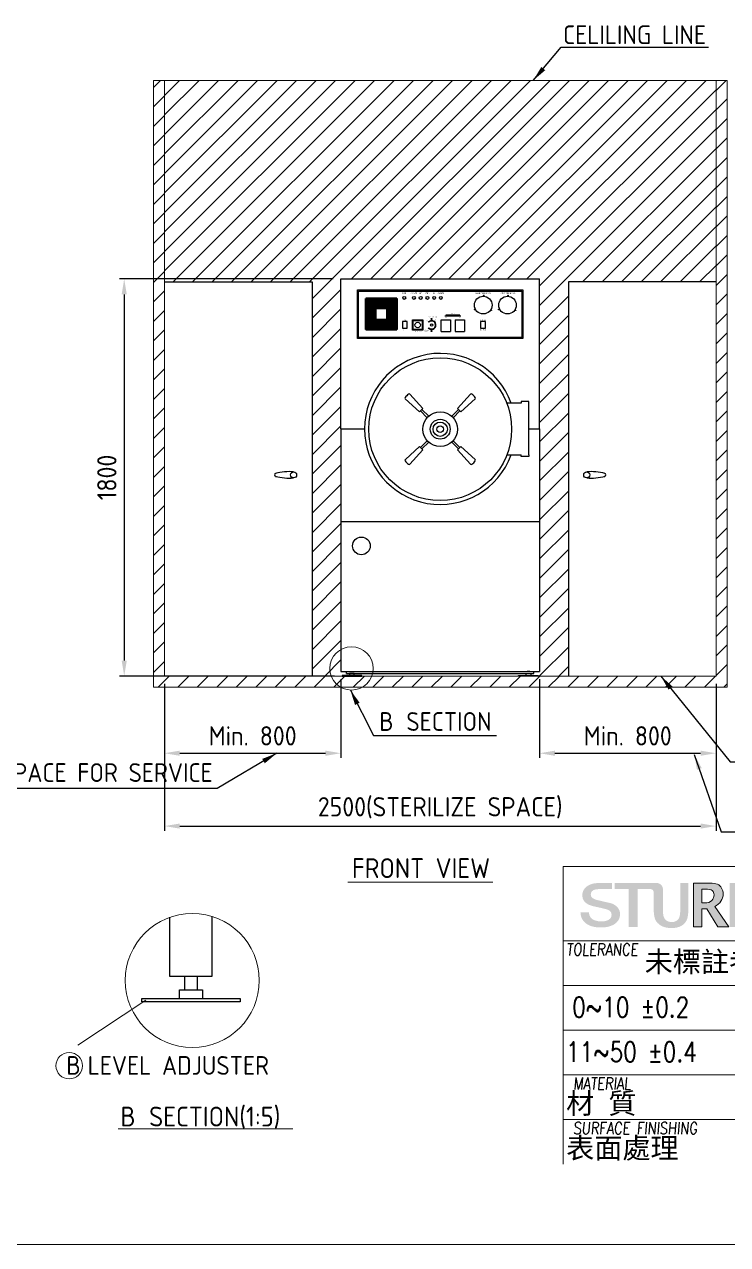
# Model space of a CAD drawing. Header units: millimetres. Extents: x -390415 to -377230, y -7976 to 1294.
# Drawn here: x -385841 to -382654, y -7976 to -2445 of the extents above; entities that cross this region are included whole.
import ezdxf

# ---------------------------------------------------------------- set-up
doc = ezdxf.new("R2010")
doc.units = ezdxf.units.MM
doc.header["$MEASUREMENT"] = 0
doc.linetypes.add('HIDDEN', pattern=[9.525, 6.35, -3.175])
doc.layers.get('0').update_dxf_attribs({"lineweight": 25})
for name, color, linetype, lineweight in [('D', 3, 'Continuous', 13), ('F', 7, 'Continuous', 15), ('H', 2, 'HIDDEN', 15), ('S', 4, 'Continuous', 15)]:
    doc.layers.add(name, color=color, linetype=linetype, lineweight=lineweight)
doc.styles.get("Standard").update_dxf_attribs({"font": 'KAIU.TTF'})
doc.styles.add('STU25', font='isocp2.shx')
doc.styles.add('Text', font='romans.shx', dxfattribs={"width": 0.8, "oblique": 10})
doc.dimstyles.new('STU25', dxfattribs={"dimscale": 35, "dimtxt": 2.5, "dimasz": 2, "dimexe": 0.6, "dimexo": 1, "dimgap": 1, "dimtad": 1, "dimdsep": 46, "dimtxsty": 'STU25', "dimcen": 2, "dimazin": 2, "dimtfac": 1, "dimtmove": 0, "dimatfit": 3, "dimfxl": 0, "dimtolj": 1, "dimtzin": 0, "dimarcsym": 0})
doc.dimstyles.new('STU25$7', dxfattribs={"dimscale": 35, "dimtxt": 2.5, "dimasz": 2, "dimexe": 1.25, "dimexo": 0.625, "dimgap": 1, "dimtad": 0, "dimdec": 4, "dimdsep": 46, "dimtxsty": 'STU25', "dimcen": 2.5, "dimazin": 2, "dimtfac": 1, "dimtdec": 4, "dimtmove": 0, "dimatfit": 3, "dimfxl": 0, "dimtolj": 1, "dimtzin": 0, "dimarcsym": 0})

# ---------------------------------------------------------------- blocks, each defined once
blk = doc.blocks.new('*D2')
at = {"layer": 'D', "color": 0, "lineweight": -2}
for p, q in [((-384406.6, -5413.9), (-384406.6, -5769.9)), ((-385206.6, -5433.9), (-385206.6, -5769.9)), ((-385136.6, -5748.9), (-384476.6, -5748.9))]:
    blk.add_line(p, q, dxfattribs=at)
at = {"layer": 'D', "color": 0}
for points in [[(-385136.6, -5737.2), (-385136.6, -5760.5), (-385206.6, -5748.9)], [(-384476.6, -5760.5), (-384476.6, -5737.2), (-384406.6, -5748.9)]]:
    blk.add_solid(points, dxfattribs=at)
at = {"layer": 'Defpoints', "color": 0}
for p in [(-385206.6, -5398.9), (-384406.6, -5378.9), (-384406.6, -5748.9)]:
    blk.add_point(p, dxfattribs=at)
at = {"layer": 'D', "color": 0, "insert": (-384806.6, -5670.1), "char_height": 87.5, "attachment_point": 5, "style": 'STU25'}
blk.add_mtext('\\A1;Min. 800', dxfattribs=at)
blk = doc.blocks.new('*D3')
at = {"layer": 'D', "color": 0, "lineweight": -2}
for p, q in [((-383506.6, -5413.9), (-383506.6, -5769.9)), ((-382706.6, -5433.9), (-382706.6, -5769.9)), ((-383436.6, -5748.9), (-382776.6, -5748.9))]:
    blk.add_line(p, q, dxfattribs=at)
at = {"layer": 'D', "color": 0}
for points in [[(-383436.6, -5737.2), (-383436.6, -5760.5), (-383506.6, -5748.9)], [(-382776.6, -5760.5), (-382776.6, -5737.2), (-382706.6, -5748.9)]]:
    blk.add_solid(points, dxfattribs=at)
at = {"layer": 'Defpoints', "color": 0}
for p in [(-383506.6, -5378.9), (-382706.6, -5398.9), (-382706.6, -5748.9)]:
    blk.add_point(p, dxfattribs=at)
at = {"layer": 'D', "color": 0, "insert": (-383106.6, -5670.1), "char_height": 87.5, "attachment_point": 5, "style": 'STU25'}
blk.add_mtext('\\A1;Min. 800', dxfattribs=at)
blk = doc.blocks.new('*D4')
at = {"layer": 'D', "color": 0, "lineweight": -2}
for p, q in [((-384441.6, -3598.9), (-385409.7, -3598.9)), ((-385388.7, -3668.9), (-385388.7, -5328.9)), ((-384436.1, -5398.9), (-385409.7, -5398.9))]:
    blk.add_line(p, q, dxfattribs=at)
at = {"layer": 'D', "color": 0}
for points in [[(-385377, -3668.9), (-385400.3, -3668.9), (-385388.7, -3598.9)], [(-385400.3, -5328.9), (-385377, -5328.9), (-385388.7, -5398.9)]]:
    blk.add_solid(points, dxfattribs=at)
at = {"layer": 'Defpoints', "color": 0}
for p in [(-384406.6, -3598.9), (-385388.7, -5398.9), (-384401.1, -5398.9)]:
    blk.add_point(p, dxfattribs=at)
at = {"layer": 'D', "color": 0, "insert": (-385467.4, -4498.9), "char_height": 87.5, "attachment_point": 5, "rotation": 90, "style": 'STU25'}
blk.add_mtext('\\A1;1800', dxfattribs=at)
blk = doc.blocks.new('*D17')
at = {"layer": 'D', "color": 0, "lineweight": -2}
for p, q in [((-385206.6, -5433.9), (-385206.6, -6100.1)), ((-382706.6, -5433.9), (-382706.6, -6100.1)), ((-385136.6, -6079.1), (-382776.6, -6079.1))]:
    blk.add_line(p, q, dxfattribs=at)
at = {"layer": 'D', "color": 0}
for points in [[(-385136.6, -6067.4), (-385136.6, -6090.7), (-385206.6, -6079.1)], [(-382776.6, -6090.7), (-382776.6, -6067.4), (-382706.6, -6079.1)]]:
    blk.add_solid(points, dxfattribs=at)
at = {"layer": 'Defpoints', "color": 0}
for p in [(-385206.6, -5398.9), (-382706.6, -5398.9), (-382706.6, -6079.1)]:
    blk.add_point(p, dxfattribs=at)
at = {"layer": 'D', "color": 0, "insert": (-383956.6, -5995.9), "char_height": 87.5, "attachment_point": 5, "style": 'STU25'}
blk.add_mtext('\\A1;{\\Fisocp2.shx;2500(STERILIZE SPACE)}', dxfattribs=at)
blk = doc.blocks.new('新駿LOGO')
at = {"layer": 'F'}
h = blk.add_hatch(color=256, dxfattribs=at)
edge = h.paths.add_edge_path()
edge.add_spline(control_points=[(-529.05, -442.14), (-529.05, -442.31), (-529.02, -442.45), (-528.95, -442.56), (-528.89, -442.68), (-528.8, -442.78), (-528.69, -442.85), (-528.57, -442.93), (-528.44, -442.98), (-528.29, -443.01), (-528.15, -443.05), (-527.99, -443.07), (-527.81, -443.07), (-527.62, -443.07), (-527.47, -443.05), (-527.33, -443.01), (-527.2, -442.97), (-527.09, -442.92), (-527.01, -442.86), (-526.93, -442.8), (-526.87, -442.73), (-526.83, -442.65), (-526.8, -442.57), (-526.78, -442.49), (-526.78, -442.41), (-526.78, -442.25), (-526.82, -442.13), (-526.91, -442.05), (-526.99, -441.97), (-527.08, -441.91), (-527.18, -441.88), (-527.36, -441.83), (-527.56, -441.77), (-527.79, -441.72), (-528.02, -441.67), (-528.3, -441.61), (-528.64, -441.53), (-528.85, -441.48), (-529.02, -441.41), (-529.16, -441.34), (-529.3, -441.26), (-529.41, -441.17), (-529.5, -441.07), (-529.58, -440.98), (-529.64, -440.87), (-529.67, -440.77), (-529.7, -440.66), (-529.72, -440.55), (-529.72, -440.43), (-529.72, -440.22), (-529.67, -440.03), (-529.57, -439.87), (-529.46, -439.71), (-529.33, -439.58), (-529.16, -439.47), (-528.99, -439.37), (-528.85, -439.31), (-528.64, -439.26), (-528.43, -439.21), (-528.13, -439.2), (-527.91, -439.2), (-527.66, -439.2), (-526.73, -439.2), (-526.73, -439.2), (-526.73, -439.2), (-526.73, -439.81), (-526.73, -439.81), (-526.73, -439.81), (-528.14, -439.8), (-528.28, -439.83), (-528.39, -439.85), (-528.48, -439.86), (-528.56, -439.9), (-528.65, -439.94), (-528.72, -440), (-528.78, -440.07), (-528.84, -440.14), (-528.87, -440.23), (-528.87, -440.34), (-528.87, -440.5), (-528.81, -440.62), (-528.7, -440.7), (-528.6, -440.79), (-528.46, -440.85), (-528.28, -440.9), (-528.27, -440.9), (-528.19, -440.92), (-528.07, -440.95), (-527.94, -440.98), (-527.8, -441.01), (-527.65, -441.05), (-527.49, -441.09), (-527.34, -441.12), (-527.19, -441.16), (-527.04, -441.19), (-526.94, -441.21), (-526.87, -441.23), (-526.71, -441.27), (-526.58, -441.34), (-526.46, -441.41), (-526.34, -441.49), (-526.24, -441.58), (-526.16, -441.67), (-526.08, -441.77), (-526.02, -441.88), (-525.98, -441.99), (-525.94, -442.1), (-525.92, -442.22), (-525.92, -442.33), (-525.92, -442.57), (-525.98, -442.78), (-526.09, -442.95), (-526.2, -443.12), (-526.35, -443.26), (-526.53, -443.37), (-526.71, -443.48), (-526.92, -443.55), (-527.15, -443.61), (-527.39, -443.66), (-527.62, -443.68), (-527.87, -443.68), (-528.14, -443.68), (-528.41, -443.65), (-528.65, -443.59), (-528.9, -443.53), (-529.11, -443.44), (-529.3, -443.31), (-529.48, -443.19), (-529.63, -443.03), (-529.74, -442.83), (-529.84, -442.64), (-529.9, -442.41), (-529.91, -442.14), (-529.91, -442.14), (-529.05, -442.14), (-529.05, -442.14)], knot_values=[0, 0, 0, 0, 1, 1, 1, 2, 2, 2, 3, 3, 3, 4, 4, 4, 5, 5, 5, 6, 6, 6, 7, 7, 7, 8, 8, 8, 9, 9, 9, 10, 10, 10, 11, 11, 11, 12, 12, 12, 13, 13, 13, 14, 14, 14, 15, 15, 15, 16, 16, 16, 17, 17, 17, 18, 18, 18, 19, 19, 19, 20, 20, 20, 21, 21, 21, 22, 22, 22, 23, 23, 23, 24, 24, 24, 25, 25, 25, 26, 26, 26, 27, 27, 27, 28, 28, 28, 29, 29, 29, 30, 30, 30, 31, 31, 31, 32, 32, 32, 33, 33, 33, 34, 34, 34, 35, 35, 35, 36, 36, 36, 37, 37, 37, 38, 38, 38, 39, 39, 39, 40, 40, 40, 41, 41, 41, 42, 42, 42, 43, 43, 43, 44, 44, 44, 45, 45, 45, 45], degree=3, periodic=0)
edge = h.paths.add_edge_path()
edge.add_spline(control_points=[(-522.53, -440.14), (-522.54, -440.04), (-522.57, -439.94), (-522.63, -439.9), (-522.77, -439.79), (-522.9, -439.81), (-522.9, -439.81), (-522.9, -439.81), (-523.02, -439.81), (-523.02, -439.81), (-523.02, -439.81), (-524.14, -439.81), (-524.14, -439.81), (-524.14, -439.81), (-524.14, -443.62), (-524.14, -443.62), (-524.14, -443.62), (-525.06, -443.62), (-525.06, -443.62), (-525.06, -443.62), (-525.06, -439.81), (-525.06, -439.81), (-525.06, -439.81), (-526.47, -439.81), (-526.47, -439.81), (-526.47, -439.81), (-526.47, -439.2), (-526.47, -439.2), (-526.47, -439.2), (-522.39, -439.2), (-522.39, -439.2)], knot_values=[5.578051, 5.578051, 5.578051, 5.578051, 6, 6, 6, 7, 7, 7, 8, 8, 8, 9, 9, 9, 10, 10, 10, 11, 11, 11, 12, 12, 12, 13, 13, 13, 14, 14, 14, 15, 15, 15, 15], degree=3, periodic=0)
edge.add_spline(control_points=[(-522.4, -439.2), (-522.31, -439.2), (-522.22, -439.2), (-522.22, -439.2), (-522.22, -439.2), (-521.96, -439.19), (-521.76, -439.41), (-521.58, -439.61), (-521.61, -439.85), (-521.61, -439.85), (-521.61, -439.85), (-521.61, -441.92), (-521.61, -441.92), (-521.61, -442.41), (-521.52, -442.73), (-521.36, -442.89), (-521.19, -443.05), (-520.97, -443.13), (-520.71, -443.13), (-520.45, -443.13), (-520.24, -443.05), (-520.09, -442.89), (-519.93, -442.74), (-519.86, -442.43), (-519.86, -441.98), (-519.86, -441.98), (-519.86, -439.2), (-519.86, -439.2), (-519.86, -439.2), (-519.05, -439.2), (-519.05, -439.2), (-519.05, -439.2), (-519.05, -441.92), (-519.05, -441.92), (-519.05, -442.43), (-519.12, -442.8), (-519.25, -443.02), (-519.38, -443.24), (-519.56, -443.42), (-519.8, -443.54), (-520.05, -443.67), (-520.35, -443.74), (-520.73, -443.74), (-521.09, -443.74), (-521.41, -443.68), (-521.67, -443.56), (-521.93, -443.44), (-522.14, -443.26), (-522.3, -443.03), (-522.45, -442.8), (-522.53, -442.42), (-522.53, -441.91), (-522.53, -441.91), (-522.53, -440.92), (-522.53, -440.14)], knot_values=[0.44538, 0.44538, 0.44538, 0.44538, 1, 1, 1, 2, 2, 2, 3, 3, 3, 4, 4, 4, 5, 5, 5, 6, 6, 6, 7, 7, 7, 8, 8, 8, 9, 9, 9, 10, 10, 10, 11, 11, 11, 12, 12, 12, 13, 13, 13, 14, 14, 14, 15, 15, 15, 16, 16, 16, 17, 17, 17, 17.603917, 17.603917, 17.603917, 17.603917], degree=3, periodic=0)
h = blk.add_hatch(color=256, dxfattribs=at)
edge = h.paths.add_edge_path()
edge.add_spline(control_points=[(-526.47, -439.2), (-526.47, -439.2), (-526.47, -439.81), (-526.47, -439.81)], knot_values=[-14, -14, -14, -14, -13, -13, -13, -13], degree=3, periodic=0)
edge.add_spline(control_points=[(-526.47, -439.81), (-526.47, -439.81), (-525.06, -439.81), (-525.06, -439.81)], knot_values=[-13, -13, -13, -13, -12, -12, -12, -12], degree=3, periodic=0)
edge.add_spline(control_points=[(-525.06, -439.81), (-525.06, -439.81), (-525.06, -443.62), (-525.06, -443.62)], knot_values=[-12, -12, -12, -12, -11, -11, -11, -11], degree=3, periodic=0)
edge.add_spline(control_points=[(-525.06, -443.62), (-525.06, -443.62), (-524.14, -443.62), (-524.14, -443.62)], knot_values=[-11, -11, -11, -11, -10, -10, -10, -10], degree=3, periodic=0)
edge.add_spline(control_points=[(-524.14, -443.62), (-524.14, -443.62), (-524.14, -439.81), (-524.14, -439.81)], knot_values=[-10, -10, -10, -10, -9, -9, -9, -9], degree=3, periodic=0)
edge.add_spline(control_points=[(-524.14, -439.81), (-524.14, -439.81), (-523.02, -439.81), (-523.02, -439.81)], knot_values=[-9, -9, -9, -9, -8, -8, -8, -8], degree=3, periodic=0)
edge.add_spline(control_points=[(-523.02, -439.81), (-523.02, -439.81), (-522.9, -439.81), (-522.9, -439.81)], knot_values=[-8, -8, -8, -8, -7, -7, -7, -7], degree=3, periodic=0)
edge.add_spline(control_points=[(-522.9, -439.81), (-522.9, -439.81), (-522.77, -439.79), (-522.63, -439.9)], knot_values=[-7, -7, -7, -7, -6, -6, -6, -6], degree=3, periodic=0)
edge.add_spline(control_points=[(-522.63, -439.9), (-522.57, -439.94), (-522.54, -440.04), (-522.53, -440.14)], knot_values=[-6, -6, -6, -6, -5.578051, -5.578051, -5.578051, -5.578051], degree=3, periodic=0)
edge.add_spline(control_points=[(-522.53, -440.14), (-522.53, -440.92), (-522.53, -441.91), (-522.53, -441.91)], knot_values=[-17.603917, -17.603917, -17.603917, -17.603917, -17, -17, -17, -17], degree=3, periodic=0)
edge.add_spline(control_points=[(-522.53, -441.91), (-522.53, -442.42), (-522.45, -442.8), (-522.3, -443.03)], knot_values=[-17, -17, -17, -17, -16, -16, -16, -16], degree=3, periodic=0)
edge.add_spline(control_points=[(-522.3, -443.03), (-522.14, -443.26), (-521.93, -443.44), (-521.67, -443.56)], knot_values=[-16, -16, -16, -16, -15, -15, -15, -15], degree=3, periodic=0)
edge.add_spline(control_points=[(-521.67, -443.56), (-521.41, -443.68), (-521.09, -443.74), (-520.73, -443.74)], knot_values=[-15, -15, -15, -15, -14, -14, -14, -14], degree=3, periodic=0)
edge.add_spline(control_points=[(-520.73, -443.74), (-520.35, -443.74), (-520.05, -443.67), (-519.8, -443.54)], knot_values=[-14, -14, -14, -14, -13, -13, -13, -13], degree=3, periodic=0)
edge.add_spline(control_points=[(-519.8, -443.54), (-519.56, -443.42), (-519.38, -443.24), (-519.25, -443.02)], knot_values=[-13, -13, -13, -13, -12, -12, -12, -12], degree=3, periodic=0)
edge.add_spline(control_points=[(-519.25, -443.02), (-519.12, -442.8), (-519.05, -442.43), (-519.05, -441.92)], knot_values=[-12, -12, -12, -12, -11, -11, -11, -11], degree=3, periodic=0)
edge.add_spline(control_points=[(-519.05, -441.92), (-519.05, -441.92), (-519.05, -439.2), (-519.05, -439.2)], knot_values=[-11, -11, -11, -11, -10, -10, -10, -10], degree=3, periodic=0)
edge.add_spline(control_points=[(-519.05, -439.2), (-519.05, -439.2), (-519.86, -439.2), (-519.86, -439.2)], knot_values=[-10, -10, -10, -10, -9, -9, -9, -9], degree=3, periodic=0)
edge.add_spline(control_points=[(-519.86, -439.2), (-519.86, -439.2), (-519.86, -441.98), (-519.86, -441.98)], knot_values=[-9, -9, -9, -9, -8, -8, -8, -8], degree=3, periodic=0)
edge.add_spline(control_points=[(-519.86, -441.98), (-519.86, -442.43), (-519.93, -442.74), (-520.09, -442.89)], knot_values=[-8, -8, -8, -8, -7, -7, -7, -7], degree=3, periodic=0)
edge.add_spline(control_points=[(-520.09, -442.89), (-520.24, -443.05), (-520.45, -443.13), (-520.71, -443.13)], knot_values=[-7, -7, -7, -7, -6, -6, -6, -6], degree=3, periodic=0)
edge.add_spline(control_points=[(-520.71, -443.13), (-520.97, -443.13), (-521.19, -443.05), (-521.36, -442.89)], knot_values=[-6, -6, -6, -6, -5, -5, -5, -5], degree=3, periodic=0)
edge.add_spline(control_points=[(-521.36, -442.89), (-521.52, -442.73), (-521.61, -442.41), (-521.61, -441.92)], knot_values=[-5, -5, -5, -5, -4, -4, -4, -4], degree=3, periodic=0)
edge.add_spline(control_points=[(-521.61, -441.92), (-521.61, -441.92), (-521.61, -439.85), (-521.61, -439.85)], knot_values=[-4, -4, -4, -4, -3, -3, -3, -3], degree=3, periodic=0)
edge.add_spline(control_points=[(-521.61, -439.85), (-521.61, -439.85), (-521.61, -439.85), (-521.61, -439.85)], knot_values=[-3, -3, -3, -3, -2.999949, -2.999949, -2.999949, -2.999949], degree=3, periodic=0)
edge.add_spline(control_points=[(-521.61, -439.85), (-521.61, -439.85), (-521.58, -439.61), (-521.76, -439.41)], knot_values=[-2.999949, -2.999949, -2.999949, -2.999949, -2, -2, -2, -2], degree=3, periodic=0)
edge.add_spline(control_points=[(-521.76, -439.41), (-521.96, -439.19), (-522.22, -439.2), (-522.22, -439.2)], knot_values=[-2, -2, -2, -2, -1, -1, -1, -1], degree=3, periodic=0)
edge.add_spline(control_points=[(-522.22, -439.2), (-522.22, -439.2), (-526.47, -439.2), (-526.47, -439.2)], knot_values=[-15, -15, -15, -15, -14, -14, -14, -14], degree=3, periodic=0)
h = blk.add_hatch(color=256, dxfattribs=at)
edge = h.paths.add_edge_path()
edge.add_spline(control_points=[(-518.54, -443.62), (-518.54, -443.62), (-518.54, -439.2), (-518.54, -439.2), (-518.54, -439.2), (-516.88, -439.2), (-516.88, -439.2), (-516.55, -439.2), (-516.29, -439.25), (-516.11, -439.33), (-515.93, -439.41), (-515.79, -439.54), (-515.69, -439.72), (-515.59, -439.89), (-515.54, -440.08), (-515.54, -440.3), (-515.54, -440.56), (-515.61, -440.8), (-515.76, -441.03), (-515.91, -441.26), (-516.12, -441.44), (-516.39, -441.56), (-516.39, -441.56), (-514.95, -443.62), (-514.95, -443.62), (-514.95, -443.62), (-516.07, -443.62), (-516.07, -443.62), (-516.07, -443.62), (-517.17, -441.81), (-517.17, -441.81), (-517.17, -441.81), (-517.67, -441.81), (-517.67, -441.81), (-517.67, -441.81), (-517.67, -443.62), (-517.67, -443.62), (-517.67, -443.62), (-518.54, -443.62), (-518.54, -443.62)], knot_values=[0, 0, 0, 0, 1, 1, 1, 2, 2, 2, 3, 3, 3, 4, 4, 4, 5, 5, 5, 6, 6, 6, 7, 7, 7, 8, 8, 8, 9, 9, 9, 10, 10, 10, 11, 11, 11, 12, 12, 12, 13, 13, 13, 13], degree=3, periodic=1)
edge = h.paths.add_edge_path(flags=16)
edge.add_spline(control_points=[(-517.67, -441.21), (-517.67, -441.21), (-517.46, -441.21), (-517.46, -441.21), (-517.08, -441.21), (-516.82, -441.13), (-516.68, -440.96), (-516.53, -440.8), (-516.46, -440.61), (-516.46, -440.4), (-516.46, -440.22), (-516.52, -440.08), (-516.63, -439.97), (-516.75, -439.86), (-516.99, -439.81), (-517.35, -439.81), (-517.35, -439.81), (-517.67, -439.81), (-517.67, -439.81), (-517.67, -439.81), (-517.67, -441.21), (-517.67, -441.21)], knot_values=[0, 0, 0, 0, 1, 1, 1, 2, 2, 2, 3, 3, 3, 4, 4, 4, 5, 5, 5, 6, 6, 6, 7, 7, 7, 7], degree=3, periodic=1)
h = blk.add_hatch(color=256, dxfattribs=at)
edge = h.paths.add_edge_path()
edge.add_spline(control_points=[(-514.87, -443.62), (-514.87, -443.62), (-513.05, -443.62), (-513.05, -443.62)], knot_values=[-9, -9, -9, -9, -8, -8, -8, -8], degree=3, periodic=0)
edge.add_spline(control_points=[(-513.05, -443.62), (-512.51, -443.62), (-512.09, -443.52), (-511.79, -443.32)], knot_values=[-8, -8, -8, -8, -7, -7, -7, -7], degree=3, periodic=0)
edge.add_spline(control_points=[(-511.79, -443.32), (-511.48, -443.12), (-511.25, -442.85), (-511.09, -442.5)], knot_values=[-7, -7, -7, -7, -6, -6, -6, -6], degree=3, periodic=0)
edge.add_spline(control_points=[(-511.09, -442.5), (-510.93, -442.15), (-510.85, -441.76), (-510.85, -441.32)], knot_values=[-6, -6, -6, -6, -5, -5, -5, -5], degree=3, periodic=0)
edge.add_spline(control_points=[(-510.85, -441.32), (-510.85, -440.87), (-510.93, -440.49), (-511.1, -440.17)], knot_values=[-5, -5, -5, -5, -4, -4, -4, -4], degree=3, periodic=0)
edge.add_spline(control_points=[(-511.1, -440.17), (-511.27, -439.85), (-511.49, -439.61), (-511.78, -439.45)], knot_values=[-4, -4, -4, -4, -3, -3, -3, -3], degree=3, periodic=0)
edge.add_spline(control_points=[(-511.78, -439.45), (-512.06, -439.29), (-512.46, -439.2), (-512.97, -439.2)], knot_values=[-3, -3, -3, -3, -2, -2, -2, -2], degree=3, periodic=0)
edge.add_spline(control_points=[(-512.97, -439.2), (-512.97, -439.2), (-514.87, -439.2), (-514.87, -439.2)], knot_values=[-2, -2, -2, -2, -1, -1, -1, -1], degree=3, periodic=0)
edge.add_spline(control_points=[(-514.87, -439.2), (-514.87, -439.2), (-514.87, -443.62), (-514.87, -443.62)], knot_values=[-1, -1, -1, -1, 0, 0, 0, 0], degree=3, periodic=0)
h.paths.add_polyline_path([(-514.34, -441.95), (-514.34, -440.92), (-513.51, -440.92), (-513.51, -440.07), (-512.48, -440.07), (-512.48, -440.92), (-511.64, -440.92), (-511.64, -441.95), (-512.48, -441.95), (-512.48, -442.77), (-513.51, -442.77), (-513.51, -441.95)], flags=16)
h = blk.add_hatch(color=256, dxfattribs=at)
edge = h.paths.add_edge_path()
edge.add_spline(control_points=[(-509.51, -443.62), (-509.51, -443.62), (-509.51, -441.77), (-509.51, -441.77), (-509.51, -441.77), (-511, -439.2), (-511, -439.2), (-511, -439.2), (-510.64, -439.2), (-510.64, -439.2), (-510.64, -439.2), (-510.3, -439.19), (-510.04, -439.32), (-509.79, -439.45), (-509.71, -439.68), (-509.71, -439.68), (-509.71, -439.68), (-508.9, -441.07), (-508.9, -441.07), (-508.9, -441.07), (-507.78, -439.2), (-507.78, -439.2), (-507.78, -439.2), (-507.05, -439.2), (-507.05, -439.2), (-507.05, -439.2), (-508.59, -441.77), (-508.59, -441.77), (-508.59, -441.77), (-508.59, -443.62), (-508.59, -443.62), (-508.59, -443.62), (-509.51, -443.62), (-509.51, -443.62)], knot_values=[0, 0, 0, 0, 1, 1, 1, 2, 2, 2, 3, 3, 3, 4, 4, 4, 5, 5, 5, 6, 6, 6, 7, 7, 7, 8, 8, 8, 9, 9, 9, 10, 10, 10, 11, 11, 11, 11], degree=3, periodic=1)
at = {"layer": 'F', "lineweight": 0}
for points, knots in [([(-518.54, -443.62), (-518.54, -443.62), (-518.54, -439.2), (-518.54, -439.2), (-518.54, -439.2), (-516.88, -439.2), (-516.88, -439.2), (-516.55, -439.2), (-516.29, -439.25), (-516.11, -439.33), (-515.93, -439.41), (-515.79, -439.54), (-515.69, -439.72), (-515.59, -439.89), (-515.54, -440.08), (-515.54, -440.3), (-515.54, -440.56), (-515.61, -440.8), (-515.76, -441.03), (-515.91, -441.26), (-516.12, -441.44), (-516.39, -441.56), (-516.39, -441.56), (-514.95, -443.62), (-514.95, -443.62), (-514.95, -443.62), (-516.07, -443.62), (-516.07, -443.62), (-516.07, -443.62), (-517.17, -441.81), (-517.17, -441.81), (-517.17, -441.81), (-517.67, -441.81), (-517.67, -441.81), (-517.67, -441.81), (-517.67, -443.62), (-517.67, -443.62), (-517.67, -443.62), (-518.54, -443.62), (-518.54, -443.62)], [0, 0, 0, 0, 1, 1, 1, 2, 2, 2, 3, 3, 3, 4, 4, 4, 5, 5, 5, 6, 6, 6, 7, 7, 7, 8, 8, 8, 9, 9, 9, 10, 10, 10, 11, 11, 11, 12, 12, 12, 13, 13, 13, 13]), ([(-517.67, -441.21), (-517.67, -441.21), (-517.46, -441.21), (-517.46, -441.21), (-517.08, -441.21), (-516.82, -441.13), (-516.68, -440.96), (-516.53, -440.8), (-516.46, -440.61), (-516.46, -440.4), (-516.46, -440.22), (-516.52, -440.08), (-516.63, -439.97), (-516.75, -439.86), (-516.99, -439.81), (-517.35, -439.81), (-517.35, -439.81), (-517.67, -439.81), (-517.67, -439.81), (-517.67, -439.81), (-517.67, -441.21), (-517.67, -441.21)], [0, 0, 0, 0, 1, 1, 1, 2, 2, 2, 3, 3, 3, 4, 4, 4, 5, 5, 5, 6, 6, 6, 7, 7, 7, 7]), ([(-509.51, -443.62), (-509.51, -443.62), (-509.51, -441.77), (-509.51, -441.77), (-509.51, -441.77), (-511, -439.2), (-511, -439.2), (-511, -439.2), (-510.64, -439.2), (-510.64, -439.2), (-510.64, -439.2), (-510.3, -439.19), (-510.04, -439.32), (-509.79, -439.45), (-509.71, -439.68), (-509.71, -439.68), (-509.71, -439.68), (-508.9, -441.07), (-508.9, -441.07), (-508.9, -441.07), (-507.78, -439.2), (-507.78, -439.2), (-507.78, -439.2), (-507.05, -439.2), (-507.05, -439.2), (-507.05, -439.2), (-508.59, -441.77), (-508.59, -441.77), (-508.59, -441.77), (-508.59, -443.62), (-508.59, -443.62), (-508.59, -443.62), (-509.51, -443.62), (-509.51, -443.62)], [0, 0, 0, 0, 1, 1, 1, 2, 2, 2, 3, 3, 3, 4, 4, 4, 5, 5, 5, 6, 6, 6, 7, 7, 7, 8, 8, 8, 9, 9, 9, 10, 10, 10, 11, 11, 11, 11])]:
    blk.add_open_spline(points, degree=3, knots=knots, dxfattribs=at)
at = {"attachment_point": 1, "style": 'STU25'}
for s, insert, char_height in [('{\\f標楷體|b0|i0|c136|p65;新駿實業股份有限公司}', (-504.12, -439.33), 3.25), ('{\\f標楷體|b0|i0|c136|p65;STURDY\\H0.9667x; \\H1.034x;INDUSTRIAL CO.,LTD.}', (-455.51, -439.78), 3)]:
    blk.add_mtext(s, dxfattribs=dict(at, insert=insert, char_height=char_height))
blk = doc.blocks.new('H421')
at = {"layer": 'F', "color": 7}
for p, q in [((155.91, 38.09), (286.91, 38.09)), ((211.36, 38.09), (286.91, 38.09)), ((155.91, 30.59), (286.91, 30.59)), ((192.41, 30.59), (192.41, 17.09)), ((242.66, 30.59), (242.66, 17.09)), ((257.41, 30.59), (257.41, 17.09)), ((272.16, 30.59), (272.16, 17.09)), ((155.91, 26.09), (227.91, 26.09)), ((173.41, 26.09), (173.41, 17.09)), ((211.41, 26.09), (211.41, 17.09)), ((155.91, 8.09), (155.91, 24.09)), ((155.91, 21.59), (286.91, 21.59)), ((214.91, 21.59), (286.91, 21.59)), ((227.91, 21.59), (286.91, 21.59)), ((155.91, 17.09), (286.91, 17.09)), ((211.41, 17.09), (211.41, 12.59)), ((227.91, 17.09), (227.91, 8.09)), ((286.91, 12.59), (155.91, 12.59))]:
    blk.add_line(p, q, dxfattribs=at)
at = {"layer": 'F'}
for p, q in [((155.91, 38.09), (155.91, 17.09)), ((227.91, 30.59), (227.91, 17.09)), ((155.91, 24.09), (155.91, 16.09)), ((155.91, 17.09), (155.91, 8.09)), ((192.41, 17.09), (192.41, 8.09))]:
    blk.add_line(p, q, dxfattribs=at)
at = {"layer": 'F', "color": 0}
for p, q in [((220.66, 21.32), (220.66, 20.14)), ((223.77, 20.14), (227.5, 20.92)), ((227.5, 20.92), (227.5, 17.84)), ((220.66, 19.77), (220.66, 19)), ((223.77, 20.14), (223.77, 18.62)), ((218.72, 19.38), (219.89, 19.38)), ((220.27, 19.38), (221.04, 19.38)), ((220.66, 18.62), (220.66, 17.45)), ((221.42, 19.38), (222.57, 19.38)), ((223.49, 19.38), (224.81, 19.38)), ((223.77, 18.62), (227.5, 17.84)), ((225.34, 19.38), (225.81, 19.38)), ((226.31, 19.38), (228.03, 19.38))]:
    blk.add_line(p, q, dxfattribs=at)
for radius in [1.54, 0.762]:
    blk.add_circle((220.66, 19.38), radius, dxfattribs=at)
blk.add_blockref('新駿LOGO', (687.56, 475.62))
at = {"layer": 'F', "color": 1, "lineweight": 15, "style": 'Text', "oblique": 5, "width": 0.8}
for s, height, p in [('TOLERANCE', 1.2, (156.23, 29.13)), ('DESIGNED', 1.2, (228.57, 29.01)), ('DRAWN', 1.245, (243.23, 29.03)), ('VERIFIED', 1.2, (257.72, 29.09)), ('APPROVED', 1.2, (272.5, 29.06)), ('VIEWPOINT', 1.2, (211.83, 20.13)), ('MATERIAL', 1.2, (156.92, 15.63)), ('SCALE', 1.2, (193.44, 15.63)), ('UNIT', 1.2, (212.42, 15.63)), ('NAME', 1.2, (229.41, 15.63)), ('SURFACE FINISHING', 1.2, (156.92, 11.13)), ('MODEL NO.', 1.2, (193.44, 11.13)), ('DWG.NO.', 1.2, (229.41, 11.13))]:
    blk.add_text(s, height=height, dxfattribs=at).set_placement(p)
at = {"layer": 'F', "lineweight": -3}
for s, height, p in [('未標註者一般公差表', 2.076, (164.12, 27.45)), ('未標示之圓角為R1導角為C1', 2.0757, (192.54, 27.58)), ('設計:', 2.076, (228.54, 26.61)), ('繪圖:', 2.076, (243.32, 26.66)), ('校核:', 2.076, (257.59, 26.57)), ('核准:', 2.076, (272.41, 26.52)), ('視角', 2.076, (211.71, 17.69)), ('材 質', 2.076, (156.21, 13.19)), ('比例', 2.076, (192.73, 13.19)), ('單位', 2.076, (211.71, 13.19)), ('圖 名', 2.076, (228.7, 13.19)), ('表面處理', 2.076, (156.21, 8.69)), ('代表機種', 2.076, (192.73, 8.69)), ('圖 號', 2.076, (228.7, 8.69))]:
    blk.add_text(s, height=height, dxfattribs=at).set_placement(p)
at = {"layer": 'F', "lineweight": 20, "style": 'Text', "width": 0.8}
for s, p in [('0~10 ±0.2', (156.82, 22.91)), ('51~100±0.6', (174.32, 22.91)), ('201~500±1', (192.72, 22.91)), ('ANGLE  ±1%%D', (212.68, 22.91)), ('11~50 ±0.4', (156.2, 18.41)), ('101~200±0.8', (173.63, 18.41)), ('501~X  ±2', (192.72, 18.41))]:
    blk.add_text(s, height=2, dxfattribs=at).set_placement(p)

msp = doc.modelspace()

# ---------------------------------------------------------------- hatches: boundary and pattern name
h = msp.add_hatch(color=256)
h.paths.add_polyline_path([(-384331.581, -3648.932), (-384331.581, -3868.932), (-383581.581, -3868.932), (-383581.581, -3648.932)])
h.paths.add_polyline_path([(-384326.581, -3863.932), (-384326.581, -3653.932), (-383586.581, -3653.932), (-383586.581, -3863.932)], flags=16)
h = msp.add_hatch(color=256)
h.paths.add_polyline_path([(-384035.582, -3784.682), (-384081.582, -3784.682), (-384081.582, -3830.682), (-384035.582, -3830.682)])
h.paths.add_polyline_path([(-384038.582, -3787.682), (-384038.582, -3827.682), (-384078.582, -3827.682), (-384078.582, -3787.682)], flags=16)
h = msp.add_hatch(color=256)
h.paths.add_polyline_path([(-384008.999, -3793.101), (-384010.415, -3791.685, 0.01136804), (-384011.138, -3792.376), (-384008.309, -3795.204, -0.39222709), (-383983.852, -3794.279), (-383983.636, -3791.891, 0.03083087), (-383985.7, -3790.544), (-383984.799, -3788.756, 0.01136804), (-383985.682, -3788.286), (-383986.582, -3790.072, 0.30992327)])
h.paths.add_polyline_path([(-383986.485, -3823.464), (-383986.7, -3825.852, 0.55981906), (-383983.636, -3791.891), (-383983.852, -3794.279, -0.51491666)])
h.paths.add_polyline_path([(-383986.7, -3825.852), (-383986.485, -3823.464, -0.34118458), (-384008.309, -3820.66), (-384011.138, -3823.489, 0.01136804), (-384010.415, -3824.18), (-384008.999, -3822.764, 0.30810322)])
at = {"layer": 'D', "ltscale": 30}
h = msp.add_hatch(dxfattribs=at)
h.set_pattern_fill('ANSI31', color=256, scale=500, style=0)
h.set_pattern_definition([(45, (-185819.36, 44.095), (-44.194174, 44.194174), [])])
h.paths.add_polyline_path([(-385206.582, -3611.997), (-385206.582, -2698.932), (-382706.582, -2698.932), (-382706.582, -3611.997), (-383375.797, -3611.997), (-383375.797, -5398.932), (-383506.582, -5398.932), (-383506.582, -3598.932), (-384406.582, -3598.932), (-384406.582, -5398.932), (-384537.366, -5398.932), (-384537.366, -3611.997)])
at = {"layer": 'H', "ltscale": 5}
h = msp.add_hatch(dxfattribs=at)
h.set_pattern_fill('ANSI31', color=256, scale=500, style=0)
h.set_pattern_definition([(45, (-166932.01, 15217), (-44.194174, 44.194174), [])])
h.paths.add_polyline_path([(-382656.582, -5448.932), (-382656.582, -2698.932), (-382706.582, -2698.932), (-382706.582, -5398.932), (-385206.582, -5398.932), (-385206.582, -2698.932), (-385256.582, -2698.932), (-385256.582, -5448.932)])
h.paths.add_polyline_path([(-382656.582, -2698.932), (-382706.582, -2698.932)], flags=16)
h.paths.add_polyline_path([(-385256.582, -2698.932), (-385206.582, -2698.932)], flags=16)

# ---------------------------------------------------------------- linework, layer by layer
for p, q in [((-385206.582, -3611.997), (-384537.366, -3611.997)), ((-384537.366, -3611.997), (-384537.366, -5398.932)), ((-384406.582, -4278.932), (-384406.582, -3598.932)), ((-384406.582, -3598.932), (-383506.582, -3598.932)), ((-384406.582, -3598.932), (-383506.582, -3598.932)), ((-384406.582, -4278.932), (-384406.582, -3598.932)), ((-383506.582, -4278.932), (-383506.582, -3598.932)), ((-383506.582, -4278.932), (-383506.582, -3598.932)), ((-383375.797, -3611.997), (-383375.797, -5398.932)), ((-382706.582, -3611.997), (-383375.797, -3611.997)), ((-384326.581, -3653.932), (-383586.581, -3653.932)), ((-384326.581, -3863.932), (-384326.581, -3653.932)), ((-383586.581, -3653.932), (-383586.581, -3863.932)), ((-384008.309, -3795.204), (-384011.138, -3792.376)), ((-384008.999, -3793.101), (-384010.415, -3791.685)), ((-383986.582, -3790.072), (-383985.682, -3788.286)), ((-383985.7, -3790.544), (-383984.799, -3788.756)), ((-383951.932, -3837.432), (-383951.932, -3784.932)), ((-383951.932, -3784.932), (-383909.232, -3784.932)), ((-383909.232, -3784.932), (-383909.232, -3837.432)), ((-383888.932, -3784.932), (-383888.932, -3837.432)), ((-383888.932, -3784.932), (-383846.232, -3784.932)), ((-383846.232, -3784.932), (-383846.232, -3837.432)), ((-383586.581, -3863.932), (-384326.581, -3863.932)), ((-384008.309, -3820.66), (-384011.138, -3823.489)), ((-384008.999, -3822.764), (-384010.415, -3824.18)), ((-383951.932, -3837.432), (-383909.232, -3837.432)), ((-383888.932, -3837.432), (-383846.232, -3837.432)), ((-384406.582, -4278.932), (-384406.582, -4698.932)), ((-384406.582, -4278.932), (-384299.082, -4278.932)), ((-383554.479, -4278.932), (-383506.582, -4278.932)), ((-383506.582, -4278.932), (-383506.582, -4698.932)), ((-384406.582, -4698.932), (-384406.582, -5378.932)), ((-384406.582, -4698.932), (-383506.582, -4698.932)), ((-384406.582, -4698.932), (-383506.582, -4698.932)), ((-383506.582, -4698.932), (-383506.582, -5378.932)), ((-384406.582, -5378.932), (-383506.582, -5378.932)), ((-384381.582, -5387.932), (-384381.582, -5378.932)), ((-384381.582, -5387.932), (-383531.582, -5387.932)), ((-384362.582, -5378.932), (-384350.582, -5378.932)), ((-383550.582, -5378.932), (-383562.582, -5378.932)), ((-383531.582, -5387.932), (-383531.582, -5378.932))]:
    msp.add_line(p, q)
at = {"lineweight": 50}
for p, q in [((-384293.581, -3687.932), (-384249.581, -3731.932)), ((-384197.581, -3731.932), (-384153.581, -3687.932)), ((-383900.082, -3764.932), (-383900.082, -3759.932)), ((-384249.581, -3783.932), (-384293.581, -3827.932)), ((-384197.581, -3783.932), (-384153.581, -3827.932)), ((-383930.582, -3764.932), (-383867.582, -3764.932)), ((-383930.582, -3764.932), (-383930.582, -3769.932)), ((-383867.582, -3764.932), (-383867.582, -3769.932))]:
    msp.add_line(p, q, dxfattribs=at)
at = {"linetype": 'Continuous'}
for p, q in [((-384050.163, -4201.4), (-384114.863, -4143.064)), ((-384093.65, -4121.851), (-384035.314, -4186.551)), ((-383877.849, -4186.551), (-383819.513, -4121.851)), ((-383798.3, -4143.064), (-383863, -4201.4)), ((-384035.314, -4186.551), (-384050.163, -4201.4)), ((-384046.097, -4197.334), (-384015.524, -4227.908)), ((-384008.806, -4221.19), (-384039.38, -4190.617)), ((-383873.784, -4190.617), (-383904.357, -4221.19)), ((-383897.64, -4227.908), (-383867.066, -4197.334)), ((-383863, -4201.4), (-383877.849, -4186.551)), ((-383589.479, -4161.432), (-383655.43, -4161.432)), ((-383589.479, -4153.932), (-383589.479, -4161.432)), ((-383554.479, -4153.932), (-383589.479, -4153.932)), ((-383554.479, -4161.432), (-383554.479, -4153.932)), ((-383554.479, -4396.432), (-383554.479, -4161.432)), ((-384114.479, -4416.854), (-384050.163, -4358.864)), ((-384050.163, -4358.864), (-384035.314, -4373.714)), ((-384015.524, -4332.357), (-384046.097, -4362.93)), ((-384039.38, -4369.648), (-384008.806, -4339.074)), ((-383904.357, -4339.074), (-383873.784, -4369.648)), ((-383867.066, -4362.93), (-383897.64, -4332.357)), ((-383877.849, -4373.714), (-383863, -4358.864)), ((-383863, -4358.864), (-383798.3, -4417.201)), ((-384035.314, -4373.714), (-384093.65, -4438.414)), ((-383819.859, -4438.03), (-383877.849, -4373.714)), ((-383654.495, -4396.432), (-383589.479, -4396.432)), ((-383589.479, -4403.932), (-383589.479, -4396.432)), ((-383554.479, -4403.932), (-383589.479, -4403.932)), ((-383554.479, -4396.432), (-383554.479, -4403.932)), ((-384312.082, -5395.932), (-384401.082, -5395.932)), ((-384401.082, -5395.932), (-384401.082, -5398.932)), ((-384401.082, -5398.932), (-384312.082, -5398.932)), ((-384366.974, -5387.932), (-384366.974, -5395.932)), ((-384346.189, -5387.932), (-384366.974, -5387.932)), ((-384346.189, -5395.932), (-384346.189, -5387.932)), ((-384312.082, -5398.932), (-384312.082, -5395.932)), ((-383601.082, -5398.932), (-383601.082, -5395.932)), ((-383601.082, -5395.932), (-383512.082, -5395.932)), ((-383512.082, -5398.932), (-383601.082, -5398.932)), ((-383566.974, -5387.932), (-383546.189, -5387.932)), ((-383566.974, -5395.932), (-383566.974, -5387.932)), ((-383546.189, -5387.932), (-383546.189, -5395.932)), ((-383512.082, -5395.932), (-383512.082, -5398.932)), ((-385181.186, -6761.198), (-385181.186, -6492.373)), ((-384991.186, -6488.398), (-384991.186, -6761.198)), ((-384991.186, -6761.198), (-385181.186, -6761.198)), ((-385116.186, -6761.198), (-385116.186, -6821.198)), ((-385056.186, -6821.198), (-385056.186, -6761.198)), ((-385138.148, -6861.198), (-385138.148, -6821.198)), ((-385138.148, -6821.198), (-385034.225, -6821.198)), ((-385034.225, -6821.198), (-385034.225, -6861.198)), ((-385308.686, -6861.198), (-384863.686, -6861.198)), ((-385308.686, -6876.198), (-385308.686, -6861.198)), ((-384863.686, -6876.198), (-385308.686, -6876.198)), ((-384863.686, -6861.198), (-384863.686, -6876.198))]:
    msp.add_line(p, q, dxfattribs=at)
for points in [[(-384331.581, -3648.932), (-383581.581, -3648.932), (-383581.581, -3868.932), (-384331.581, -3868.932)], [(-384127.582, -3822.682), (-384105.582, -3822.682), (-384105.582, -3792.682), (-384127.582, -3792.682)], [(-384081.582, -3784.682), (-384035.582, -3784.682), (-384035.582, -3830.682), (-384081.582, -3830.682)], [(-384078.582, -3787.682), (-384038.582, -3787.682), (-384038.582, -3827.682), (-384078.582, -3827.682)], [(-383773.232, -3822.682), (-383751.232, -3822.682), (-383751.232, -3792.682), (-383773.232, -3792.682)]]:
    msp.add_lwpolyline(points, close=True)
at = {"lineweight": 50}
for points in [[(-384293.581, -3687.932), (-384153.581, -3687.932), (-384153.581, -3827.932), (-384293.581, -3827.932)], [(-384289.581, -3691.932), (-384157.581, -3691.932), (-384157.581, -3823.932), (-384289.581, -3823.932)], [(-384285.581, -3695.932), (-384161.581, -3695.932), (-384161.581, -3819.932), (-384285.581, -3819.932)], [(-384281.581, -3699.932), (-384165.581, -3699.932), (-384165.581, -3815.932), (-384281.581, -3815.932)], [(-384277.581, -3703.932), (-384169.581, -3703.932), (-384169.581, -3811.932), (-384277.581, -3811.932)], [(-384273.581, -3707.932), (-384173.581, -3707.932), (-384173.581, -3807.932), (-384273.581, -3807.932)], [(-384269.581, -3711.932), (-384177.581, -3711.932), (-384177.581, -3803.932), (-384269.581, -3803.932)], [(-384265.581, -3715.932), (-384181.581, -3715.932), (-384181.581, -3799.932), (-384265.581, -3799.932)], [(-384261.581, -3719.932), (-384185.581, -3719.932), (-384185.581, -3795.932), (-384261.581, -3795.932)], [(-384257.581, -3723.932), (-384189.581, -3723.932), (-384189.581, -3791.932), (-384257.581, -3791.932)], [(-384253.581, -3727.932), (-384193.581, -3727.932), (-384193.581, -3787.932), (-384253.581, -3787.932)], [(-384249.581, -3731.932), (-384197.581, -3731.932), (-384197.581, -3783.932), (-384249.581, -3783.932)]]:
    msp.add_lwpolyline(points, close=True, dxfattribs=at)
for centre, radius in [((-384119.582, -3685.182), 6.5), ((-384075.582, -3685.182), 6.5), ((-384045.082, -3685.182), 6.5), ((-384014.582, -3685.182), 6.5), ((-383984.082, -3685.182), 6.5), ((-383953.582, -3685.182), 6.5), ((-383761.582, -3717.682), 40), ((-383759.279, -3673.742), 1.25), ((-383651.582, -3717.682), 40), ((-383649.279, -3673.742), 1.25), ((-383800.786, -3737.658), 1.25), ((-383724.68, -3741.646), 1.25), ((-383690.786, -3737.658), 1.25), ((-383614.68, -3741.646), 1.25), ((-384058.582, -3807.682), 12.5), ((-383956.582, -4280.132), 323.7), ((-383956.582, -4280.132), 45), ((-383956.582, -4280.132), 32.5), ((-383956.582, -4280.132), 15), ((-384620.989, -4487.099), 13.838), ((-383292.174, -4487.099), 13.838), ((-384313.773, -4809.106), 40)]:
    msp.add_circle(centre, radius)
at = {"lineweight": 25}
for centre, radius in [((-383995.582, -3807.932), 5), ((-383995.582, -3780.432), 2.1), ((-383995.582, -3835.432), 2.1)]:
    msp.add_circle(centre, radius, dxfattribs=at)
at = {"linetype": 'Continuous'}
msp.add_circle((-383956.582, -4280.132), 78.75, dxfattribs=at)
for centre, radius, start, end in [((-383995.582, -3807.932), 22, 132.394749, 135), ((-383995.582, -3807.932), 20, 63.256316, 132.134016), ((-383995.582, -3807.932), 20, 227.865984, 60.390332), ((-383995.582, -3807.932), 18, 225, 135), ((-383995.582, -3807.932), 22, 60.651065, 63.256316), ((-383995.582, -3807.932), 22, 225, 227.605251), ((-383956.582, -4278.932), 342.5, 20.063763, 180), ((-383956.582, -4278.932), 342.5, 180, 339.936237), ((-384700.006, -4487.099), 7.438, 92.871294, 267.128706), ((-384640.619, -4724.982), 252.485, 85.540935, 104.343446), ((-383272.544, -4724.982), 252.485, 75.656554, 94.459065), ((-383213.157, -4487.099), 7.438, 272.871294, 87.128706), ((-384640.619, -4249.216), 252.485, 255.656554, 274.459065), ((-383272.544, -4249.216), 252.485, 265.540935, 284.343446)]:
    msp.add_arc(centre, radius, start, end)
for centre, radius, start, end in [((-384111.323, -4139.523), 5.007, 146.352885, 225), ((-384069.062, -4167.652), 55.773, 123.647115, 146.352885), ((-384097.19, -4125.391), 5.007, 39.078128, 123.647115), ((-383815.973, -4125.391), 5.007, 56.352885, 135), ((-383844.101, -4167.652), 55.773, 33.647115, 56.352885), ((-383801.84, -4139.523), 5.007, 309.078128, 33.647115), ((-384111.323, -4420.741), 5.007, 129.078078, 213.647115), ((-384069.062, -4392.613), 55.773, 213.647115, 236.352885), ((-383844.101, -4392.613), 55.773, 303.647115, 326.352885), ((-383801.84, -4420.741), 5.007, 326.352885, 45), ((-384097.19, -4434.874), 5.007, 236.352885, 315), ((-383815.973, -4434.874), 5.007, 219.078078, 303.647115)]:
    msp.add_arc(centre, radius, start, end, dxfattribs=at)
at = {"layer": 'D'}
for p, q in [((-384375.297, -6333.367), (-383717.315, -6333.367)), ((-385416.129, -7451.664), (-384623.99, -7451.664))]:
    msp.add_line(p, q, dxfattribs=at)
at = {"layer": 'D', "linetype": 'Continuous'}
msp.add_line((-385290.751, -6867.498), (-385598.796, -7071.838), dxfattribs=at)
at = {"layer": 'D'}
for centre, radius in [((-384358.686, -5364.365), 98.378), ((-385080.151, -6778.811), 303.734), ((-385637.872, -7165.134), 60)]:
    msp.add_circle(centre, radius, dxfattribs=at)
at = {"layer": 'F', "color": 6}
msp.add_lwpolyline([(-390415.146, 1293.954), (-390415.146, -7976.046), (-377230.146, -7976.046), (-377230.146, 1293.954)], close=True, dxfattribs=at)
msp.add_lwpolyline([(-390415.146, 1293.954), (-390415.146, -7976.046), (-377230.146, -7976.046), (-377230.146, 1293.954)], close=True, dxfattribs=at)
at = {"layer": 'S', "linetype": 'Continuous'}
for p, q in [((-385256.582, -5448.932), (-385256.582, -2698.932)), ((-385256.582, -2698.932), (-385206.582, -2698.932)), ((-385206.582, -5398.932), (-385206.582, -2698.932)), ((-382656.582, -2698.932), (-385206.582, -2698.932)), ((-382706.582, -5398.932), (-382706.582, -2698.932)), ((-382656.582, -2698.932), (-382706.582, -2698.932)), ((-382656.582, -5448.932), (-382656.582, -2698.932)), ((-385206.582, -5398.932), (-382706.582, -5398.932)), ((-385256.582, -5448.932), (-382656.582, -5448.932))]:
    msp.add_line(p, q, dxfattribs=at)
at = {"layer": 'S'}
for p, q in [((-385256.582, -2698.932), (-385206.582, -2698.932)), ((-385256.582, -2698.932), (-385206.582, -2698.932)), ((-382656.582, -2698.932), (-382706.582, -2698.932)), ((-382656.582, -2698.932), (-382706.582, -2698.932)), ((-382706.582, -3398.932), (-382706.582, -3388.932))]:
    msp.add_line(p, q, dxfattribs=at)

# ---------------------------------------------------------------- block references
at = {"xscale": 45, "yscale": 45, "zscale": 45}
msp.add_blockref('H421', (-390415.146, -7976.046), dxfattribs=at)

# ---------------------------------------------------------------- texts
for s, insert, char_height, width, attachment_point in [('{\\fArial|b0|i0|c0|p34;POWER}', (-384129.581, -3661.932), 3.5, 19.50054, 1), ('{\\fArial|b0|i0|c0|p34;ADD WATER}', (-384075.581, -3663.699), 3.5, 29.9713, 5), ('{\\fArial|b0|i0|c0|p34;HEAT}', (-384045.081, -3663.699), 3.5, 19, 5), ('{\\fArial|b0|i0|c0|p34;STERI}.', (-384014.002, -3663.699), 3.5, 19, 5), ('{\\fArial|b0|i0|c0|p34;DRY}', (-383989.581, -3661.932), 3.5, 14.99983, 1), ('{\\fArial|b0|i0|c0|p34;COMPLETE}', (-383967.581, -3661.932), 3.5, 23.49974, 1), ('{\\fArial|b0|i0|c0|p34;CHAMBER PRESSURE GAUGE}', (-383798.581, -3661.932), 3.5, 77.43945, 1), ('{\\fArial|b0|i0|c0|p34;JACKET PRESSURE GAUGE}', (-383682.581, -3661.932), 3.5, 67.407, 1), ('{\\fArial|b0|i0|c0|p34;TIMER}', (-383900.082, -3756.426), 3.5, 59.839, 5), ('{\\fArial|b0|i0|c0|p34;ON}', (-384121.581, -3783.432), 5, 14.49951, 1), ('{\\fArial|b1|i0|c0|p34;0.9}', (-384023.135, -3784.932), 4, 25.84153, 1), ('{\\fArial|b0|i0|c0|p34;PRESSURE CONTROL}', (-384022.082, -3769.932), 3.5, 56.4195, 1), ('{\\fArial|b1|i0|c0|p34;1.2}', (-383984.582, -3782.932), 4, 11.85227, 1), ('{\\fArial|b0|i0|c0|p34;STERI.}', (-383938.117, -3772.932), 3.5, 43.963, 1), ('{\\fArial|b0|i0|c0|p34;DRY}', (-383873.082, -3772.932), 3.5, 35.41234, 1), ('{\\fArial|b0|i0|c0|p34;OFF}', (-384123.581, -3827.432), 5, 16.49951, 1), ('{\\fArial|b0|i0|c0|p34;EMERGENCY}', (-384072.582, -3835.932), 3.5, 23.5, 1), ('\\A1;{\\fArial|b1|i1|c0|p34;kg/cm\\H0.7x;\\S2^  ;}', (-384029.082, -3831.932), 4, 25.94918, 1), ('{\\fArial|b1|i0|c0|p34;2.1}', (-384023.082, -3823.932), 4, 25.7884, 1)]:
    msp.add_mtext(s, dxfattribs=dict(insert=insert, char_height=char_height, width=width, attachment_point=attachment_point))
at = {"char_height": 5, "attachment_point": 1}
for s, insert in [('{\\fARIAL|b0|i0|c0|p34;LIQUID}', (-383773.581, -3783.432)), ('{\\fArial|b0|i0|c0|p34;NORMAL}', (-383776.581, -3827.432))]:
    msp.add_mtext(s, dxfattribs=dict(at, insert=insert))
at = {"layer": 'D', "color": 11, "char_height": 85, "attachment_point": 1}
for s, insert in [('{\\Fisocp.shx;\\C3;CELILING LINE}', (-383399.728, -2449.803)), ('{\\Fisocp2.shx;\\C3;B\\f標楷體|b0|i0|c136|p65; \\Fisocp2.shx;SECTION}', (-384232.908, -5562.601)), ('{\\Fisocp2.shx;\\C3;MIN. SPACE FOR SERVICE}', (-386187.1, -5794.167)), ('{\\Fisocp2.shx;\\C3;B\\f???|b0|i0|c0|p65; \\Fisocp2.shx;LEVEL ADJUSTER}', (-385650.925, -7121.539))]:
    msp.add_mtext(s, dxfattribs=dict(at, insert=insert))
at = {"layer": 'D', "char_height": 90, "attachment_point": 1}
for s, insert in [('{\\Fisocp2.shx;\\C11;FRONT VIEW}', (-384356.634, -6224.789)), ('{\\Fisocp2.shx;\\C11;B\\f標楷體|b0|i0|c136|p65; \\Fisocp2.shx;SECTION(1:5)}', (-385405.895, -7350.747))]:
    msp.add_mtext(s, dxfattribs=dict(at, insert=insert))

# ---------------------------------------------------------------- dimensions: what is measured, and where the dimension line sits
at = {"layer": 'D'}
dim = msp.add_linear_dim(base=(-385388.653, -5398.932), p1=(-384406.582, -3598.932), p2=(-384401.082, -5398.932), angle=90, dimstyle='STU25', dxfattribs=at)
dim.commit()
dim.dimension.update_dxf_attribs({"geometry": '*D4', "text_midpoint": (-385388.653, -4498.932), "dimtype": 160})
dim = msp.add_linear_dim(base=(-384406.582, -5748.878), p1=(-385206.582, -5398.932), p2=(-384406.582, -5378.932), text='Min. <>', dimstyle='STU25', dxfattribs=at)
dim.commit()
dim.dimension.update_dxf_attribs({"geometry": '*D2', "text_midpoint": (-384806.582, -5670.128)})
for base, p1, text, picture, middle in [((-382706.582, -6079.065), (-385206.582, -5398.932), '{\\Fisocp2.shx;<>(STERILIZE SPACE)}', '*D17', (-383956.582, -6079.065)), ((-382706.582, -5748.878), (-383506.582, -5378.932), 'Min. <>', '*D3', (-383106.582, -5748.878))]:
    dim = msp.add_linear_dim(base=base, p1=p1, p2=(-382706.582, -5398.932), text=text, dimstyle='STU25', dxfattribs=at)
    dim.commit()
    dim.dimension.update_dxf_attribs({"geometry": picture, "text_midpoint": middle, "dimtype": 160})

# ---------------------------------------------------------------- leaders
for points in [[(-383534.553, -2698.932), (-383407.662, -2548.816), (-382740.501, -2548.816)], [(-382956.769, -5398.932), (-382642.493, -5787.62), (-381042.129, -5787.62)], [(-384363.805, -5462.609), (-384259.068, -5668.986), (-383701.688, -5668.986)], [(-384697.218, -5748.878), (-384966.661, -5908.727), (-386195.911, -5908.727)], [(-382805.071, -5754.258), (-382683.184, -6104.669), (-381448.129, -6104.669)]]:
    msp.add_leader(points, dimstyle='STU25$7', override={"dimgap": 1, "dimtad": 0}, dxfattribs=at)

doc.saveas('drawing.dxf')
